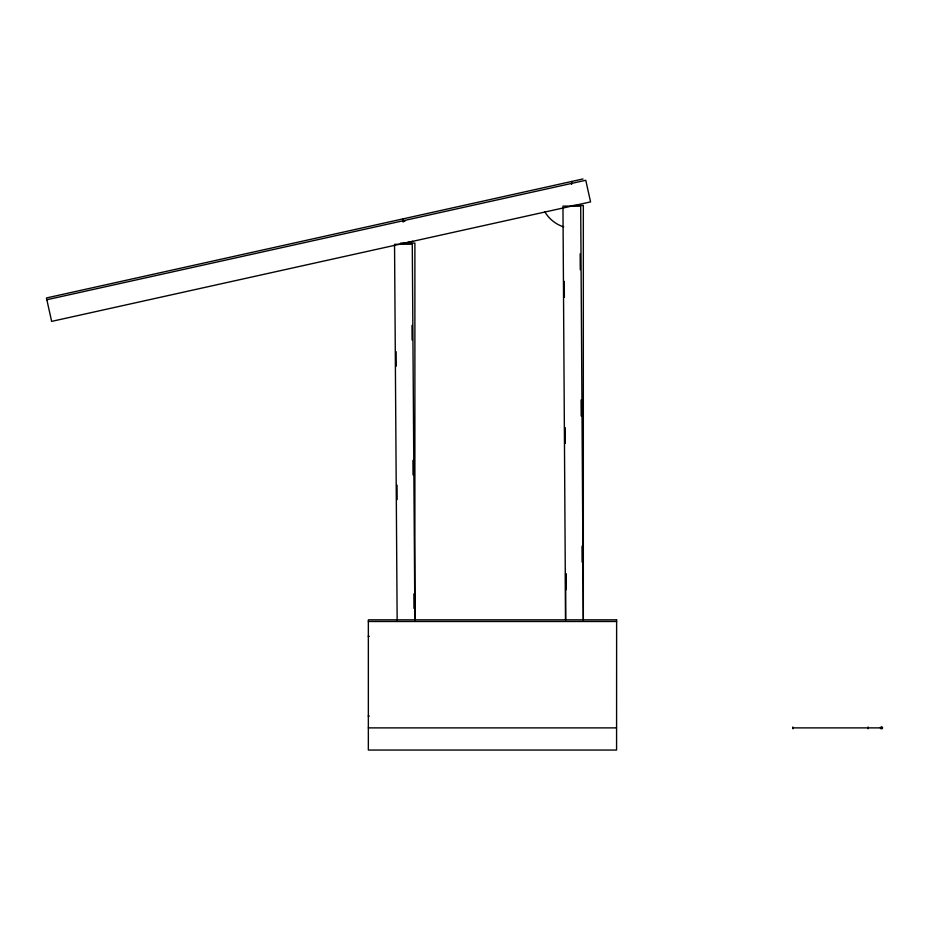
<?xml version="1.0" encoding="UTF-8"?>
<svg xmlns="http://www.w3.org/2000/svg" width="929" height="929" viewBox="0 0 929 929"><rect width="100%" height="100%" fill="white"/><g stroke="black" fill="none" stroke-linecap="round" stroke-linejoin="round"><path stroke-width="1.39" d="M868.185 726.977L868.209 728.789M880.46 727.883L880.982 726.977L882.55 727.883L882.027 728.789L880.46 727.883L880.982 728.789M583.017 178.949L46.45 297.965L51.641 321.388L590.565 201.907L585.769 180.272L46.845 299.742M402.64 221.683L404.986 221.172M404.103 243.212L412.755 241.296M572.694 205.483L583.331 205.483L583.331 619.84M400.713 243.061L414.891 243.061L414.891 620.398M368.348 621.501L616.624 621.501M368.198 636.284L369.312 636.284M368.198 716.073L369.312 716.073M368.348 727.883L616.577 727.883M792.855 727.883L881.505 727.883M882.027 726.977L882.55 727.883M414.88 619.991L412.279 244.199L394.546 244.327L397.147 620.119M412.011 325.452L412.104 339.968M412.94 460.389L413.045 474.905M413.869 593.875L413.974 608.39M403.232 218.826L403.256 221.729M396.126 351.685L396.218 366.2M397.043 485.17L397.147 499.686M583.319 620.003L580.695 206.006L562.962 206.122L565.587 620.107M580.16 253.78L580.265 269.7M581.089 399.981L581.194 415.902M582.018 546.182L582.123 562.103M571.672 181.469L571.683 184.372M564.275 281.382L564.367 297.303M565.192 427.584L565.296 443.505M566.121 573.785L566.226 589.706M792.855 726.977L792.855 728.789M565.598 573.483L565.598 619.84M563.74 226.931A34.559 34.559 0 0 1 544.708 211.661M616.624 619.84L368.348 619.84L368.348 750.051L616.577 750.051L616.624 619.84"/></g></svg>
